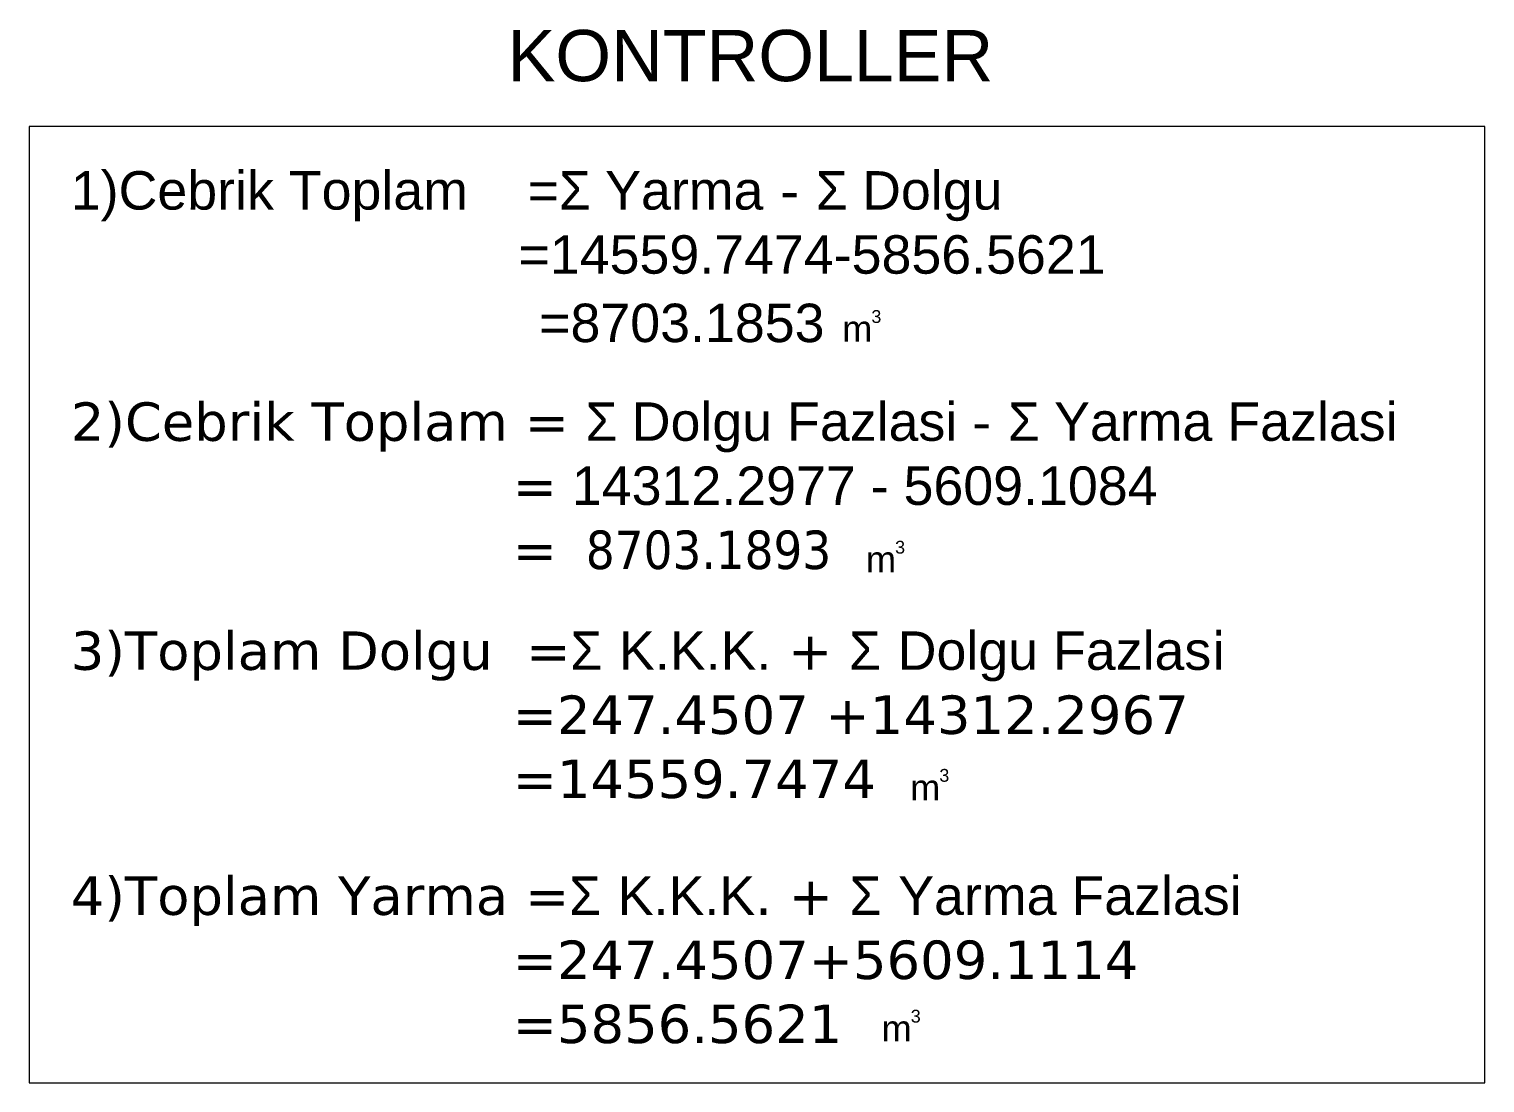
# Model space of a CAD drawing. Header units: millimetres. Extents: x 19067981 to 38137102, y 2652003 to 2652615.
# Drawn here: x 19068917.06 to 19068928.41, y 2652487.1 to 2652495.32 of the extents above; entities that cross this region are included whole.
import ezdxf

# ---------------------------------------------------------------- set-up
doc = ezdxf.new("R2010")
doc.units = ezdxf.units.MM
doc.layers.add('D.K Kesit No', color=93, linetype='Continuous', lineweight=9)
doc.layers.add('en kesit', color=1, linetype='Continuous', lineweight=30)
doc.styles.get("Standard").update_dxf_attribs({"font": 'arial.ttf'})

msp = doc.modelspace()

# ---------------------------------------------------------------- linework, layer by layer
at = {"layer": 'en kesit', "color": 4, "lineweight": 15}
msp.add_lwpolyline([(19068928.414, 2652487.097), (19068928.414, 2652494.56), (19068917.062, 2652494.56), (19068917.062, 2652487.097)], close=True, dxfattribs=at)

# ---------------------------------------------------------------- texts
at = {"color": 7, "lineweight": 20, "char_height": 0.1, "width": 16.65294, "attachment_point": 5}
for insert in [(19068923.669, 2652493.076), (19068923.854, 2652491.276), (19068924.199, 2652489.496), (19068923.976, 2652487.617)]:
    msp.add_mtext('{\\C0;3}', dxfattribs=dict(at, insert=insert))
at = {"layer": 'D.K Kesit No', "color": 4, "lineweight": 20, "ltscale": 0.2, "attachment_point": 1}
for s, insert, char_height in [('={\\C5;8703.1853 }', (19068921.039, 2652493.177), 0.3), ('{\\C0;m}', (19068923.403, 2652493.083), 0.2013), ('{\\C0;m}', (19068923.588, 2652491.283), 0.2013), ('{\\C0;m}', (19068923.933, 2652489.502), 0.2013), ('{\\C0;m}', (19068923.71, 2652487.623), 0.2013)]:
    msp.add_mtext_dynamic_manual_height_columns(s, width=3.84762, gutter_width=1.006, heights=[0], dxfattribs=dict(at, insert=insert, char_height=char_height))
at = {"layer": 'en kesit', "color": 4, "attachment_point": 1}
for s, insert, char_height, width in [('KONTROLLER', (19068920.793, 2652495.313), 0.4, 5.32168), ('1)Cebrik Toplam    ={\\fSymbol|b0|i0|c2|p18;S }Yarma{\\fVerdana|b0|i0|c0|p34; - \\fSymbol|b0|i0|c2|p18;S }Dolgu\\P{\\fVerdana|b0|i0|c0|p34;^I^I}      {\\fVerdana|b0|i0|c0|p34;  \\fVerdana|b0|i0|c162|p34; }={\\C5;14559.7474}-{\\C5;5856.5621\\C6;\\P}                              ', (19068917.387, 2652494.211), 0.3, 14.46407), ('{\\fVerdana|b0|i0|c0|p34;2)Cebrik Toplam =\\fVerdana|b0|i0|c162|p34; \\fSymbol|b0|i0|c2|p18;S }Dolgu Fazlasi {\\fVerdana|b0|i0|c162|p34;- \\fSymbol|b0|i0|c2|p18;S }Yarma Fazlasi{\\fVerdana|b0|i0|c162|p34;\\P^I^I        =} {\\C5;14312.2977 }- {\\C5;5609.1084} \\P{\\fVerdana|b0|i0|c162|p34;^I^I        =\\fTahoma|b0|i0|c162|p34;\\C1;  \\C5;8703.1893\\fTahoma|b0|i0|c0|p34;\\C1;\\P} {\\fVerdana|b0|i0|c162|p34;                \\C1;  }', (19068917.387, 2652492.407), 0.3, 14.86069), ('{\\fVerdana|b0|i0|c0|p34;3)Toplam Dolgu  =\\fSymbol|b0|i0|c2|p18;S\\fVerdana|b0|i0|c162|p34; }K.K.K.{\\fVerdana|b0|i0|c162|p34; + \\fSymbol|b0|i0|c2|p18;S\\fVerdana|b0|i0|c0|p34; }Dolgu Fazlas{\\fVerdana|b0|i0|c0|p34;i\\fVerdana|b0|i0|c162|p34;\\P^I^I        =247.4507 +14312.2967\\P^I^I        =14559.7474}', (19068917.387, 2652490.62), 0.3, 14.86069), ('{\\fVerdana|b0|i0|c0|p34;4)Toplam Yarma =\\fSymbol|b0|i0|c2|p18;S\\fVerdana|b0|i0|c162|p34; }K.K.K{\\fVerdana|b0|i0|c162|p34;. + \\fSymbol|b0|i0|c2|p18;S\\fVerdana|b0|i0|c0|p34; }Yarma Fazlasi{\\fVerdana|b0|i0|c162|p34;\\P^I^I        =247.4507+5609.1114\\P^I^I        =5856.5621}', (19068917.387, 2652488.708), 0.3, 14.86069)]:
    msp.add_mtext(s, dxfattribs=dict(at, insert=insert, char_height=char_height, width=width))

doc.saveas('drawing.dxf')
